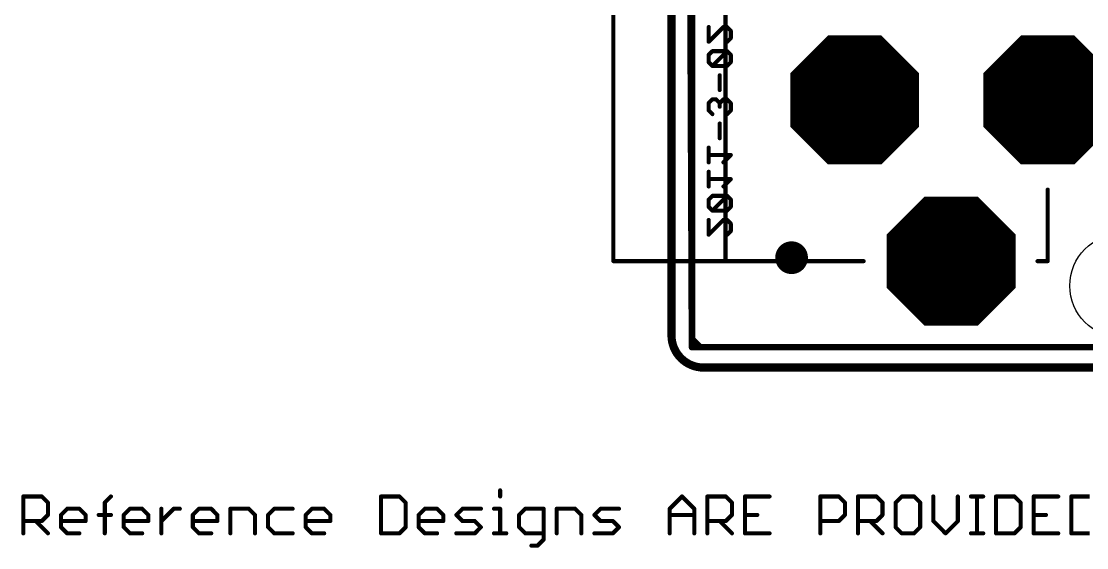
# Model space of a CAD drawing. Extents: x -20 to 130, y -23 to 56.
# Drawn here: x -20.19 to 12.9, y -5.59 to 10.74 of the extents above; entities that cross this region are included whole.
import ezdxf

# ---------------------------------------------------------------- set-up
doc = ezdxf.new("R2010")
doc.units = 0
for name, color, linetype in [('1', 22, 'CONTINUOUS'), ('16', 175, 'CONTINUOUS'), ('17', 82, 'CONTINUOUS'), ('20', 7, 'CONTINUOUS'), ('21', 253, 'CONTINUOUS'), ('23', 7, 'CONTINUOUS')]:
    doc.layers.add(name, color=color, linetype=linetype)

# ---------------------------------------------------------------- blocks, each defined once
blk = doc.blocks.new('PIE')
at = {"const_width": 0.5}
blk.add_lwpolyline([(0, -0.25, 1), (0, 0.25, 1), (0, -0.25)], format="xyb", dxfattribs=at)
blk = doc.blocks.new('OCTAGONP')
at = {"const_width": 0.5}
blk.add_lwpolyline([(-0.25, -0.1036), (-0.25, 0.1036), (-0.1036, 0.25), (0.1036, 0.25), (0.25, 0.1036), (0.25, -0.1036), (0.1036, -0.25), (-0.1036, -0.25), (-0.25, -0.1036), (-0.25, 0.1036)], dxfattribs=at)
blk = doc.blocks.new('ROUNDP')
at = {"const_width": 0.5}
blk.add_lwpolyline([(0, -0.25, 1), (0, 0.25, 1), (0, -0.25)], format="xyb", dxfattribs=at)

msp = doc.modelspace()

# ---------------------------------------------------------------- linework, layer by layer
at = {"layer": '1'}
for points, const_width in [([(0.635, 0.635), (0.508, 30.48)], 0.2032), ([(11.684, 8.3058), (12.3698, 7.62)], 0.8128), ([(12.3698, 7.62), (13.716, 7.62)], 0.8128), ([(67.945, 0.635), (0.635, 0.635)], 0.2032), ([(-20.1295, -5.1435), (-20.1295, -3.9995)], 0.127), ([(-20.1295, -3.9995), (-19.5575, -3.9995)], 0.127), ([(-19.5575, -3.9995), (-19.3668, -4.1902)], 0.127), ([(-17.6, -4.1902), (-17.4094, -3.9995)], 0.127), ([(-9.0202, -3.9995), (-9.0202, -5.1435)], 0.127), ([(-8.4482, -3.9995), (-9.0202, -3.9995)], 0.127), ([(-8.2576, -4.1902), (-8.4482, -3.9995)], 0.127), ([(-5.3214, -3.8089), (-5.3214, -3.9995)], 0.127), ([(-0.0549, -4.3809), (0.3265, -3.9995)], 0.127), ([(0.3265, -3.9995), (0.7078, -4.3809)], 0.127), ([(1.1145, -5.1435), (1.1145, -3.9995)], 0.127), ([(1.1145, -3.9995), (1.6865, -3.9995)], 0.127), ([(1.6865, -3.9995), (1.8772, -4.1902)], 0.127), ([(3.0466, -3.9995), (2.2839, -3.9995)], 0.127), ([(2.2839, -3.9995), (2.2839, -5.1435)], 0.127), ([(4.6227, -5.1435), (4.6227, -3.9995)], 0.127), ([(4.6227, -3.9995), (5.1947, -3.9995)], 0.127), ([(5.1947, -3.9995), (5.3854, -4.1902)], 0.127), ([(5.7921, -5.1435), (5.7921, -3.9995)], 0.127), ([(5.7921, -3.9995), (6.3641, -3.9995)], 0.127), ([(6.3641, -3.9995), (6.5548, -4.1902)], 0.127), ([(7.1522, -3.9995), (6.9615, -4.1902)], 0.127), ([(7.5335, -3.9995), (7.1522, -3.9995)], 0.127), ([(7.7242, -4.1902), (7.5335, -3.9995)], 0.127), ([(8.1309, -3.9995), (8.1309, -4.7622)], 0.127), ([(8.8936, -4.7622), (8.8936, -3.9995)], 0.127), ([(9.3003, -3.9995), (9.6816, -3.9995)], 0.127), ([(9.491, -5.1435), (9.491, -3.9995)], 0.127), ([(10.0799, -3.9995), (10.0799, -5.1435)], 0.127), ([(10.6519, -3.9995), (10.0799, -3.9995)], 0.127), ([(10.8426, -4.1902), (10.6519, -3.9995)], 0.127), ([(12.012, -3.9995), (11.2493, -3.9995)], 0.127), ([(11.2493, -3.9995), (11.2493, -5.1435)], 0.127), ([(12.4187, -3.9995), (12.4187, -5.1435)], 0.127), ([(12.9907, -3.9995), (12.4187, -3.9995)], 0.127), ([(-19.3668, -4.1902), (-19.3668, -4.5715)], 0.127), ([(-17.6, -5.1435), (-17.6, -4.1902)], 0.127), ([(-8.2576, -4.9528), (-8.2576, -4.1902)], 0.127), ([(1.8772, -4.1902), (1.8772, -4.5715)], 0.127), ([(5.3854, -4.1902), (5.3854, -4.5715)], 0.127), ([(6.5548, -4.1902), (6.5548, -4.5715)], 0.127), ([(6.9615, -4.1902), (6.9615, -4.9528)], 0.127), ([(7.7242, -4.9528), (7.7242, -4.1902)], 0.127), ([(10.8426, -4.9528), (10.8426, -4.1902)], 0.127), ([(-19.3668, -4.5715), (-19.5575, -4.7622)], 0.127), ([(-18.9601, -4.5715), (-18.7694, -4.3809)], 0.127), ([(-18.9601, -4.9528), (-18.9601, -4.5715)], 0.127), ([(-18.7694, -4.3809), (-18.3881, -4.3809)], 0.127), ([(-18.3881, -4.3809), (-18.1975, -4.5715)], 0.127), ([(-18.1975, -4.5715), (-18.1975, -4.7622)], 0.127), ([(-17.7907, -4.5715), (-17.4094, -4.5715)], 0.127), ([(-17.0111, -4.5715), (-16.8204, -4.3809)], 0.127), ([(-17.0111, -4.9528), (-17.0111, -4.5715)], 0.127), ([(-16.8204, -4.3809), (-16.4391, -4.3809)], 0.127), ([(-16.4391, -4.3809), (-16.2485, -4.5715)], 0.127), ([(-16.2485, -4.5715), (-16.2485, -4.7622)], 0.127), ([(-15.8417, -5.1435), (-15.8417, -4.3809)], 0.127), ([(-15.8417, -4.7622), (-15.4604, -4.3809)], 0.127), ([(-15.4604, -4.3809), (-15.2697, -4.3809)], 0.127), ([(-14.8672, -4.5715), (-14.6766, -4.3809)], 0.127), ([(-14.8672, -4.9528), (-14.8672, -4.5715)], 0.127), ([(-14.6766, -4.3809), (-14.2952, -4.3809)], 0.127), ([(-14.2952, -4.3809), (-14.1046, -4.5715)], 0.127), ([(-14.1046, -4.5715), (-14.1046, -4.7622)], 0.127), ([(-13.6978, -5.1435), (-13.6978, -4.3809)], 0.127), ([(-13.6978, -4.3809), (-13.1258, -4.3809)], 0.127), ([(-13.1258, -4.3809), (-12.9352, -4.5715)], 0.127), ([(-12.9352, -4.5715), (-12.9352, -5.1435)], 0.127), ([(-12.3378, -4.3809), (-12.5284, -4.5715)], 0.127), ([(-12.5284, -4.5715), (-12.5284, -4.9528)], 0.127), ([(-11.7658, -4.3809), (-12.3378, -4.3809)], 0.127), ([(-11.359, -4.5715), (-11.1684, -4.3809)], 0.127), ([(-11.359, -4.9528), (-11.359, -4.5715)], 0.127), ([(-11.1684, -4.3809), (-10.787, -4.3809)], 0.127), ([(-10.787, -4.3809), (-10.5964, -4.5715)], 0.127), ([(-10.5964, -4.5715), (-10.5964, -4.7622)], 0.127), ([(-7.8508, -4.5715), (-7.6602, -4.3809)], 0.127), ([(-7.8508, -4.9528), (-7.8508, -4.5715)], 0.127), ([(-7.6602, -4.3809), (-7.2788, -4.3809)], 0.127), ([(-7.2788, -4.3809), (-7.0882, -4.5715)], 0.127), ([(-7.0882, -4.5715), (-7.0882, -4.7622)], 0.127), ([(-6.6814, -4.5715), (-6.4908, -4.3809)], 0.127), ([(-6.4908, -4.7622), (-6.6814, -4.5715)], 0.127), ([(-6.4908, -4.3809), (-5.9188, -4.3809)], 0.127), ([(-5.512, -4.3809), (-5.3214, -4.3809)], 0.127), ([(-5.3214, -4.3809), (-5.3214, -5.1435)], 0.127), ([(-4.5418, -4.3809), (-4.7324, -4.5715)], 0.127), ([(-4.7324, -4.5715), (-4.7324, -4.9528)], 0.127), ([(-3.9698, -4.3809), (-4.5418, -4.3809)], 0.127), ([(-3.9698, -5.3342), (-3.9698, -4.3809)], 0.127), ([(-3.563, -5.1435), (-3.563, -4.3809)], 0.127), ([(-3.563, -4.3809), (-2.9911, -4.3809)], 0.127), ([(-2.9911, -4.3809), (-2.8004, -4.5715)], 0.127), ([(-2.8004, -4.5715), (-2.8004, -5.1435)], 0.127), ([(-2.3937, -4.5715), (-2.203, -4.3809)], 0.127), ([(-2.203, -4.7622), (-2.3937, -4.5715)], 0.127), ([(-2.203, -4.3809), (-1.631, -4.3809)], 0.127), ([(-0.0549, -5.1435), (-0.0549, -4.3809)], 0.127), ([(-0.0549, -4.5715), (0.7078, -4.5715)], 0.127), ([(0.7078, -4.3809), (0.7078, -5.1435)], 0.127), ([(1.8772, -4.5715), (1.6865, -4.7622)], 0.127), ([(2.2839, -4.5715), (2.6653, -4.5715)], 0.127), ([(5.3854, -4.5715), (5.1947, -4.7622)], 0.127), ([(6.5548, -4.5715), (6.3641, -4.7622)], 0.127), ([(11.2493, -4.5715), (11.6306, -4.5715)], 0.127), ([(-19.5575, -4.7622), (-20.1295, -4.7622)], 0.127), ([(-19.7482, -4.7622), (-19.3668, -5.1435)], 0.127), ([(-18.1975, -4.7622), (-18.9601, -4.7622)], 0.127), ([(-18.7694, -5.1435), (-18.9601, -4.9528)], 0.127), ([(-16.2485, -4.7622), (-17.0111, -4.7622)], 0.127), ([(-16.8204, -5.1435), (-17.0111, -4.9528)], 0.127), ([(-14.1046, -4.7622), (-14.8672, -4.7622)], 0.127), ([(-14.6766, -5.1435), (-14.8672, -4.9528)], 0.127), ([(-12.5284, -4.9528), (-12.3378, -5.1435)], 0.127), ([(-10.5964, -4.7622), (-11.359, -4.7622)], 0.127), ([(-11.1684, -5.1435), (-11.359, -4.9528)], 0.127), ([(-8.4482, -5.1435), (-8.2576, -4.9528)], 0.127), ([(-7.0882, -4.7622), (-7.8508, -4.7622)], 0.127), ([(-7.6602, -5.1435), (-7.8508, -4.9528)], 0.127), ([(-6.1095, -4.7622), (-6.4908, -4.7622)], 0.127), ([(-5.9188, -4.9528), (-6.1095, -4.7622)], 0.127), ([(-6.1095, -5.1435), (-5.9188, -4.9528)], 0.127), ([(-4.7324, -4.9528), (-4.5418, -5.1435)], 0.127), ([(-1.8217, -4.7622), (-2.203, -4.7622)], 0.127), ([(-1.631, -4.9528), (-1.8217, -4.7622)], 0.127), ([(-1.8217, -5.1435), (-1.631, -4.9528)], 0.127), ([(1.6865, -4.7622), (1.1145, -4.7622)], 0.127), ([(1.4959, -4.7622), (1.8772, -5.1435)], 0.127), ([(5.1947, -4.7622), (4.6227, -4.7622)], 0.127), ([(6.3641, -4.7622), (5.7921, -4.7622)], 0.127), ([(6.1735, -4.7622), (6.5548, -5.1435)], 0.127), ([(6.9615, -4.9528), (7.1522, -5.1435)], 0.127), ([(7.5335, -5.1435), (7.7242, -4.9528)], 0.127), ([(8.1309, -4.7622), (8.5122, -5.1435)], 0.127), ([(8.5122, -5.1435), (8.8936, -4.7622)], 0.127), ([(10.6519, -5.1435), (10.8426, -4.9528)], 0.127), ([(-18.3881, -5.1435), (-18.7694, -5.1435)], 0.127), ([(-16.4391, -5.1435), (-16.8204, -5.1435)], 0.127), ([(-14.2952, -5.1435), (-14.6766, -5.1435)], 0.127), ([(-12.3378, -5.1435), (-11.7658, -5.1435)], 0.127), ([(-10.787, -5.1435), (-11.1684, -5.1435)], 0.127), ([(-9.0202, -5.1435), (-8.4482, -5.1435)], 0.127), ([(-7.2788, -5.1435), (-7.6602, -5.1435)], 0.127), ([(-6.6814, -5.1435), (-6.1095, -5.1435)], 0.127), ([(-5.512, -5.1435), (-5.1307, -5.1435)], 0.127), ([(-4.5418, -5.1435), (-3.9698, -5.1435)], 0.127), ([(-4.1605, -5.5248), (-3.9698, -5.3342)], 0.127), ([(-2.3937, -5.1435), (-1.8217, -5.1435)], 0.127), ([(2.2839, -5.1435), (3.0466, -5.1435)], 0.127), ([(7.1522, -5.1435), (7.5335, -5.1435)], 0.127), ([(9.3003, -5.1435), (9.6816, -5.1435)], 0.127), ([(10.0799, -5.1435), (10.6519, -5.1435)], 0.127), ([(11.2493, -5.1435), (12.012, -5.1435)], 0.127), ([(12.4187, -5.1435), (12.9907, -5.1435)], 0.127), ([(-4.3511, -5.5248), (-4.1605, -5.5248)], 0.127)]:
    msp.add_lwpolyline(points, dxfattribs=dict(at, const_width=const_width))
for points, const_width in [([(11.8277, 8.4495, 1), (11.5403, 8.1621)], 0.4064), ([(12.3698, 7.8232, 1), (12.3698, 7.4168)], 0.4064), ([(12.2261, 7.4763, 1), (12.5135, 7.7637)], 0.4064), ([(0.635, 0.6858, 1), (0.635, 0.5842)], 0.1016), ([(0.5842, 0.6348, 1), (0.6858, 0.6352)], 0.1016), ([(-20.1295, -3.9678, 1), (-20.1295, -4.0313)], 0.0635), ([(-20.0978, -3.9995, 1), (-20.1612, -3.9995)], 0.0635), ([(-19.5351, -3.9771, 1), (-19.58, -4.022)], 0.0635), ([(-19.5575, -4.0313, 1), (-19.5575, -3.9678)], 0.0635), ([(-17.3869, -4.022, 1), (-17.4318, -3.9771)], 0.0635), ([(-8.9885, -3.9995, 1), (-9.052, -3.9995)], 0.0635), ([(-9.0202, -3.9678, 1), (-9.0202, -4.0313)], 0.0635), ([(-8.4258, -3.9771, 1), (-8.4707, -4.022)], 0.0635), ([(-8.4482, -4.0313, 1), (-8.4482, -3.9678)], 0.0635), ([(-5.2896, -3.8089, 1), (-5.3531, -3.8089)], 0.0635), ([(-5.3531, -3.9995, 1), (-5.2896, -3.9995)], 0.0635), ([(0.3489, -3.9771, 1), (0.304, -4.022)], 0.0635), ([(0.3489, -4.022, 1), (0.304, -3.9771)], 0.0635), ([(1.1463, -3.9995, 1), (1.0828, -3.9995)], 0.0635), ([(1.1145, -3.9678, 1), (1.1145, -4.0313)], 0.0635), ([(1.709, -3.9771, 1), (1.6641, -4.022)], 0.0635), ([(1.6865, -4.0313, 1), (1.6865, -3.9678)], 0.0635), ([(2.2839, -3.9678, 1), (2.2839, -4.0313)], 0.0635), ([(2.3157, -3.9995, 1), (2.2522, -3.9995)], 0.0635), ([(3.0466, -4.0313, 1), (3.0466, -3.9678)], 0.0635), ([(4.6227, -3.9678, 1), (4.6227, -4.0313)], 0.0635), ([(4.6545, -3.9995, 1), (4.591, -3.9995)], 0.0635), ([(5.2172, -3.9771, 1), (5.1723, -4.022)], 0.0635), ([(5.1947, -4.0313, 1), (5.1947, -3.9678)], 0.0635), ([(5.8239, -3.9995, 1), (5.7604, -3.9995)], 0.0635), ([(5.7921, -3.9678, 1), (5.7921, -4.0313)], 0.0635), ([(6.3866, -3.9771, 1), (6.3417, -4.022)], 0.0635), ([(6.3641, -4.0313, 1), (6.3641, -3.9678)], 0.0635), ([(7.1522, -3.9678, 1), (7.1522, -4.0313)], 0.0635), ([(7.1746, -4.022, 1), (7.1297, -3.9771)], 0.0635), ([(7.556, -3.9771, 1), (7.5111, -4.022)], 0.0635), ([(7.5335, -4.0313, 1), (7.5335, -3.9678)], 0.0635), ([(8.1627, -3.9995, 1), (8.0992, -3.9995)], 0.0635), ([(8.9253, -3.9995, 1), (8.8618, -3.9995)], 0.0635), ([(9.3003, -3.9678, 1), (9.3003, -4.0313)], 0.0635), ([(9.5227, -3.9995, 1), (9.4592, -3.9995)], 0.0635), ([(9.6816, -4.0313, 1), (9.6816, -3.9678)], 0.0635), ([(10.1117, -3.9995, 1), (10.0482, -3.9995)], 0.0635), ([(10.0799, -3.9678, 1), (10.0799, -4.0313)], 0.0635), ([(10.6744, -3.9771, 1), (10.6295, -4.022)], 0.0635), ([(10.6519, -4.0313, 1), (10.6519, -3.9678)], 0.0635), ([(11.2811, -3.9995, 1), (11.2176, -3.9995)], 0.0635), ([(11.2493, -3.9678, 1), (11.2493, -4.0313)], 0.0635), ([(12.012, -4.0313, 1), (12.012, -3.9678)], 0.0635), ([(12.4505, -3.9995, 1), (12.387, -3.9995)], 0.0635), ([(12.4187, -3.9678, 1), (12.4187, -4.0313)], 0.0635), ([(-19.3351, -4.1902, 1), (-19.3986, -4.1902)], 0.0635), ([(-19.3893, -4.2126, 1), (-19.3444, -4.1677)], 0.0635), ([(-17.5683, -4.1902, 1), (-17.6318, -4.1902)], 0.0635), ([(-17.6225, -4.1677, 1), (-17.5776, -4.2126)], 0.0635), ([(-8.2258, -4.1902, 1), (-8.2893, -4.1902)], 0.0635), ([(-8.28, -4.2126, 1), (-8.2351, -4.1677)], 0.0635), ([(1.9089, -4.1902, 1), (1.8454, -4.1902)], 0.0635), ([(1.8547, -4.2126, 1), (1.8996, -4.1677)], 0.0635), ([(5.4171, -4.1902, 1), (5.3536, -4.1902)], 0.0635), ([(5.3629, -4.2126, 1), (5.4078, -4.1677)], 0.0635), ([(6.5865, -4.1902, 1), (6.523, -4.1902)], 0.0635), ([(6.5323, -4.2126, 1), (6.5772, -4.1677)], 0.0635), ([(6.9933, -4.1902, 1), (6.9298, -4.1902)], 0.0635), ([(6.9391, -4.1677, 1), (6.984, -4.2126)], 0.0635), ([(7.7559, -4.1902, 1), (7.6924, -4.1902)], 0.0635), ([(7.7017, -4.2126, 1), (7.7466, -4.1677)], 0.0635), ([(10.8743, -4.1902, 1), (10.8108, -4.1902)], 0.0635), ([(10.8201, -4.2126, 1), (10.865, -4.1677)], 0.0635), ([(-19.3986, -4.5715, 1), (-19.3351, -4.5715)], 0.0635), ([(-19.3444, -4.594, 1), (-19.3893, -4.5491)], 0.0635), ([(-18.9284, -4.5715, 1), (-18.9919, -4.5715)], 0.0635), ([(-18.9826, -4.5491, 1), (-18.9377, -4.594)], 0.0635), ([(-18.7694, -4.3491, 1), (-18.7694, -4.4126)], 0.0635), ([(-18.747, -4.4033, 1), (-18.7919, -4.3584)], 0.0635), ([(-18.3657, -4.3584, 1), (-18.4106, -4.4033)], 0.0635), ([(-18.3881, -4.4126, 1), (-18.3881, -4.3491)], 0.0635), ([(-18.1657, -4.5715, 1), (-18.2292, -4.5715)], 0.0635), ([(-18.2199, -4.594, 1), (-18.175, -4.5491)], 0.0635), ([(-17.7907, -4.5398, 1), (-17.7907, -4.6033)], 0.0635), ([(-17.4094, -4.6033, 1), (-17.4094, -4.5398)], 0.0635), ([(-16.9794, -4.5715, 1), (-17.0429, -4.5715)], 0.0635), ([(-17.0336, -4.5491, 1), (-16.9887, -4.594)], 0.0635), ([(-16.8204, -4.3491, 1), (-16.8204, -4.4126)], 0.0635), ([(-16.798, -4.4033, 1), (-16.8429, -4.3584)], 0.0635), ([(-16.4167, -4.3584, 1), (-16.4616, -4.4033)], 0.0635), ([(-16.4391, -4.4126, 1), (-16.4391, -4.3491)], 0.0635), ([(-16.2167, -4.5715, 1), (-16.2802, -4.5715)], 0.0635), ([(-16.2709, -4.594, 1), (-16.226, -4.5491)], 0.0635), ([(-15.81, -4.3809, 1), (-15.8735, -4.3809)], 0.0635), ([(-15.4604, -4.3491, 1), (-15.4604, -4.4126)], 0.0635), ([(-15.4379, -4.4033, 1), (-15.4828, -4.3584)], 0.0635), ([(-15.2697, -4.4126, 1), (-15.2697, -4.3491)], 0.0635), ([(-14.8355, -4.5715, 1), (-14.899, -4.5715)], 0.0635), ([(-14.8897, -4.5491, 1), (-14.8448, -4.594)], 0.0635), ([(-14.6766, -4.3491, 1), (-14.6766, -4.4126)], 0.0635), ([(-14.6541, -4.4033, 1), (-14.699, -4.3584)], 0.0635), ([(-14.2728, -4.3584, 1), (-14.3177, -4.4033)], 0.0635), ([(-14.2952, -4.4126, 1), (-14.2952, -4.3491)], 0.0635), ([(-14.0728, -4.5715, 1), (-14.1363, -4.5715)], 0.0635), ([(-14.127, -4.594, 1), (-14.0821, -4.5491)], 0.0635), ([(-13.6661, -4.3809, 1), (-13.7296, -4.3809)], 0.0635), ([(-13.6978, -4.3491, 1), (-13.6978, -4.4126)], 0.0635), ([(-13.1034, -4.3584, 1), (-13.1483, -4.4033)], 0.0635), ([(-13.1258, -4.4126, 1), (-13.1258, -4.3491)], 0.0635), ([(-12.9034, -4.5715, 1), (-12.9669, -4.5715)], 0.0635), ([(-12.9576, -4.594, 1), (-12.9127, -4.5491)], 0.0635), ([(-12.4967, -4.5715, 1), (-12.5602, -4.5715)], 0.0635), ([(-12.5509, -4.5491, 1), (-12.506, -4.594)], 0.0635), ([(-12.3378, -4.3491, 1), (-12.3378, -4.4126)], 0.0635), ([(-12.3153, -4.4033, 1), (-12.3602, -4.3584)], 0.0635), ([(-11.7658, -4.4126, 1), (-11.7658, -4.3491)], 0.0635), ([(-11.3273, -4.5715, 1), (-11.3908, -4.5715)], 0.0635), ([(-11.3815, -4.5491, 1), (-11.3366, -4.594)], 0.0635), ([(-11.1684, -4.3491, 1), (-11.1684, -4.4126)], 0.0635), ([(-11.1459, -4.4033, 1), (-11.1908, -4.3584)], 0.0635), ([(-10.7646, -4.3584, 1), (-10.8095, -4.4033)], 0.0635), ([(-10.787, -4.4126, 1), (-10.787, -4.3491)], 0.0635), ([(-10.5646, -4.5715, 1), (-10.6281, -4.5715)], 0.0635), ([(-10.6188, -4.594, 1), (-10.5739, -4.5491)], 0.0635), ([(-7.8191, -4.5715, 1), (-7.8826, -4.5715)], 0.0635), ([(-7.8733, -4.5491, 1), (-7.8284, -4.594)], 0.0635), ([(-7.6602, -4.3491, 1), (-7.6602, -4.4126)], 0.0635), ([(-7.6377, -4.4033, 1), (-7.6826, -4.3584)], 0.0635), ([(-7.2564, -4.3584, 1), (-7.3013, -4.4033)], 0.0635), ([(-7.2788, -4.4126, 1), (-7.2788, -4.3491)], 0.0635), ([(-7.0564, -4.5715, 1), (-7.1199, -4.5715)], 0.0635), ([(-7.1106, -4.594, 1), (-7.0657, -4.5491)], 0.0635), ([(-6.659, -4.5491, 1), (-6.7039, -4.594)], 0.0635), ([(-6.7039, -4.5491, 1), (-6.659, -4.594)], 0.0635), ([(-6.4908, -4.3491, 1), (-6.4908, -4.4126)], 0.0635), ([(-6.4683, -4.4033, 1), (-6.5132, -4.3584)], 0.0635), ([(-5.9188, -4.4126, 1), (-5.9188, -4.3491)], 0.0635), ([(-5.512, -4.3491, 1), (-5.512, -4.4126)], 0.0635), ([(-5.2896, -4.3809, 1), (-5.3531, -4.3809)], 0.0635), ([(-5.3214, -4.4126, 1), (-5.3214, -4.3491)], 0.0635), ([(-4.7007, -4.5715, 1), (-4.7642, -4.5715)], 0.0635), ([(-4.7549, -4.5491, 1), (-4.71, -4.594)], 0.0635), ([(-4.5418, -4.3491, 1), (-4.5418, -4.4126)], 0.0635), ([(-4.5193, -4.4033, 1), (-4.5642, -4.3584)], 0.0635), ([(-3.938, -4.3809, 1), (-4.0015, -4.3809)], 0.0635), ([(-3.9698, -4.4126, 1), (-3.9698, -4.3491)], 0.0635), ([(-3.5313, -4.3809, 1), (-3.5948, -4.3809)], 0.0635), ([(-3.563, -4.3491, 1), (-3.563, -4.4126)], 0.0635), ([(-2.9686, -4.3584, 1), (-3.0135, -4.4033)], 0.0635), ([(-2.9911, -4.4126, 1), (-2.9911, -4.3491)], 0.0635), ([(-2.7686, -4.5715, 1), (-2.8321, -4.5715)], 0.0635), ([(-2.8228, -4.594, 1), (-2.7779, -4.5491)], 0.0635), ([(-2.3712, -4.5491, 1), (-2.4161, -4.594)], 0.0635), ([(-2.4161, -4.5491, 1), (-2.3712, -4.594)], 0.0635), ([(-2.203, -4.3491, 1), (-2.203, -4.4126)], 0.0635), ([(-2.1805, -4.4033, 1), (-2.2254, -4.3584)], 0.0635), ([(-1.631, -4.4126, 1), (-1.631, -4.3491)], 0.0635), ([(-0.0549, -4.5398, 1), (-0.0549, -4.6033)], 0.0635), ([(-0.0231, -4.3809, 1), (-0.0866, -4.3809)], 0.0635), ([(-0.0773, -4.3584, 1), (-0.0324, -4.4033)], 0.0635), ([(0.7395, -4.3809, 1), (0.676, -4.3809)], 0.0635), ([(0.6853, -4.4033, 1), (0.7302, -4.3584)], 0.0635), ([(0.7078, -4.6033, 1), (0.7078, -4.5398)], 0.0635), ([(1.8454, -4.5715, 1), (1.9089, -4.5715)], 0.0635), ([(1.8996, -4.594, 1), (1.8547, -4.5491)], 0.0635), ([(2.2839, -4.5398, 1), (2.2839, -4.6033)], 0.0635), ([(2.6653, -4.6033, 1), (2.6653, -4.5398)], 0.0635), ([(5.3536, -4.5715, 1), (5.4171, -4.5715)], 0.0635), ([(5.4078, -4.594, 1), (5.3629, -4.5491)], 0.0635), ([(6.523, -4.5715, 1), (6.5865, -4.5715)], 0.0635), ([(6.5772, -4.594, 1), (6.5323, -4.5491)], 0.0635), ([(11.2493, -4.5398, 1), (11.2493, -4.6033)], 0.0635), ([(11.6306, -4.6033, 1), (11.6306, -4.5398)], 0.0635), ([(-20.1295, -4.7304, 1), (-20.1295, -4.7939)], 0.0635), ([(-19.7257, -4.7397, 1), (-19.7706, -4.7846)], 0.0635), ([(-19.58, -4.7397, 1), (-19.5351, -4.7846)], 0.0635), ([(-19.5575, -4.7939, 1), (-19.5575, -4.7304)], 0.0635), ([(-18.9601, -4.7304, 1), (-18.9601, -4.7939)], 0.0635), ([(-18.9377, -4.9304, 1), (-18.9826, -4.9753)], 0.0635), ([(-18.9919, -4.9528, 1), (-18.9284, -4.9528)], 0.0635), ([(-18.2292, -4.7622, 1), (-18.1657, -4.7622)], 0.0635), ([(-18.1975, -4.7939, 1), (-18.1975, -4.7304)], 0.0635), ([(-17.0429, -4.9528, 1), (-16.9794, -4.9528)], 0.0635), ([(-17.0111, -4.7304, 1), (-17.0111, -4.7939)], 0.0635), ([(-16.9887, -4.9304, 1), (-17.0336, -4.9753)], 0.0635), ([(-16.2802, -4.7622, 1), (-16.2167, -4.7622)], 0.0635), ([(-16.2485, -4.7939, 1), (-16.2485, -4.7304)], 0.0635), ([(-15.8642, -4.7397, 1), (-15.8193, -4.7846)], 0.0635), ([(-14.8672, -4.7304, 1), (-14.8672, -4.7939)], 0.0635), ([(-14.8448, -4.9304, 1), (-14.8897, -4.9753)], 0.0635), ([(-14.899, -4.9528, 1), (-14.8355, -4.9528)], 0.0635), ([(-14.1363, -4.7622, 1), (-14.0728, -4.7622)], 0.0635), ([(-14.1046, -4.7939, 1), (-14.1046, -4.7304)], 0.0635), ([(-12.506, -4.9304, 1), (-12.5509, -4.9753)], 0.0635), ([(-12.5602, -4.9528, 1), (-12.4967, -4.9528)], 0.0635), ([(-11.3908, -4.9528, 1), (-11.3273, -4.9528)], 0.0635), ([(-11.359, -4.7304, 1), (-11.359, -4.7939)], 0.0635), ([(-11.3366, -4.9304, 1), (-11.3815, -4.9753)], 0.0635), ([(-10.6281, -4.7622, 1), (-10.5646, -4.7622)], 0.0635), ([(-10.5964, -4.7939, 1), (-10.5964, -4.7304)], 0.0635), ([(-8.2893, -4.9528, 1), (-8.2258, -4.9528)], 0.0635), ([(-8.2351, -4.9753, 1), (-8.28, -4.9304)], 0.0635), ([(-7.8508, -4.7304, 1), (-7.8508, -4.7939)], 0.0635), ([(-7.8284, -4.9304, 1), (-7.8733, -4.9753)], 0.0635), ([(-7.8826, -4.9528, 1), (-7.8191, -4.9528)], 0.0635), ([(-7.1199, -4.7622, 1), (-7.0564, -4.7622)], 0.0635), ([(-7.0882, -4.7939, 1), (-7.0882, -4.7304)], 0.0635), ([(-6.4908, -4.7304, 1), (-6.4908, -4.7939)], 0.0635), ([(-6.5132, -4.7846, 1), (-6.4683, -4.7397)], 0.0635), ([(-6.087, -4.7397, 1), (-6.1319, -4.7846)], 0.0635), ([(-6.1095, -4.7939, 1), (-6.1095, -4.7304)], 0.0635), ([(-5.8963, -4.9753, 1), (-5.9412, -4.9304)], 0.0635), ([(-5.9412, -4.9753, 1), (-5.8963, -4.9304)], 0.0635), ([(-4.71, -4.9304, 1), (-4.7549, -4.9753)], 0.0635), ([(-4.7642, -4.9528, 1), (-4.7007, -4.9528)], 0.0635), ([(-2.203, -4.7304, 1), (-2.203, -4.7939)], 0.0635), ([(-2.2254, -4.7846, 1), (-2.1805, -4.7397)], 0.0635), ([(-1.7992, -4.7397, 1), (-1.8441, -4.7846)], 0.0635), ([(-1.8217, -4.7939, 1), (-1.8217, -4.7304)], 0.0635), ([(-1.6085, -4.9753, 1), (-1.6535, -4.9304)], 0.0635), ([(-1.6535, -4.9753, 1), (-1.6085, -4.9304)], 0.0635), ([(1.1145, -4.7304, 1), (1.1145, -4.7939)], 0.0635), ([(1.5183, -4.7397, 1), (1.4734, -4.7846)], 0.0635), ([(1.6641, -4.7397, 1), (1.709, -4.7846)], 0.0635), ([(1.6865, -4.7939, 1), (1.6865, -4.7304)], 0.0635), ([(4.6227, -4.7304, 1), (4.6227, -4.7939)], 0.0635), ([(5.1723, -4.7397, 1), (5.2172, -4.7846)], 0.0635), ([(5.1947, -4.7939, 1), (5.1947, -4.7304)], 0.0635), ([(5.7921, -4.7304, 1), (5.7921, -4.7939)], 0.0635), ([(6.1959, -4.7397, 1), (6.151, -4.7846)], 0.0635), ([(6.3417, -4.7397, 1), (6.3866, -4.7846)], 0.0635), ([(6.3641, -4.7939, 1), (6.3641, -4.7304)], 0.0635), ([(6.984, -4.9304, 1), (6.9391, -4.9753)], 0.0635), ([(6.9298, -4.9528, 1), (6.9933, -4.9528)], 0.0635), ([(7.6924, -4.9528, 1), (7.7559, -4.9528)], 0.0635), ([(7.7466, -4.9753, 1), (7.7017, -4.9304)], 0.0635), ([(8.0992, -4.7622, 1), (8.1627, -4.7622)], 0.0635), ([(8.1534, -4.7397, 1), (8.1085, -4.7846)], 0.0635), ([(8.8618, -4.7622, 1), (8.9253, -4.7622)], 0.0635), ([(8.916, -4.7846, 1), (8.8711, -4.7397)], 0.0635), ([(10.8108, -4.9528, 1), (10.8743, -4.9528)], 0.0635), ([(10.865, -4.9753, 1), (10.8201, -4.9304)], 0.0635), ([(-20.1612, -5.1435, 1), (-20.0978, -5.1435)], 0.0635), ([(-19.3893, -5.166, 1), (-19.3444, -5.121)], 0.0635), ([(-18.7694, -5.1118, 1), (-18.7694, -5.1753)], 0.0635), ([(-18.7919, -5.166, 1), (-18.747, -5.121)], 0.0635), ([(-18.3881, -5.1753, 1), (-18.3881, -5.1118)], 0.0635), ([(-17.6318, -5.1435, 1), (-17.5683, -5.1435)], 0.0635), ([(-16.8204, -5.1118, 1), (-16.8204, -5.1753)], 0.0635), ([(-16.8429, -5.166, 1), (-16.798, -5.121)], 0.0635), ([(-16.4391, -5.1753, 1), (-16.4391, -5.1118)], 0.0635), ([(-15.8735, -5.1435, 1), (-15.81, -5.1435)], 0.0635), ([(-14.6766, -5.1118, 1), (-14.6766, -5.1753)], 0.0635), ([(-14.699, -5.166, 1), (-14.6541, -5.121)], 0.0635), ([(-14.2952, -5.1753, 1), (-14.2952, -5.1118)], 0.0635), ([(-13.7296, -5.1435, 1), (-13.6661, -5.1435)], 0.0635), ([(-12.9669, -5.1435, 1), (-12.9034, -5.1435)], 0.0635), ([(-12.3378, -5.1118, 1), (-12.3378, -5.1753)], 0.0635), ([(-12.3602, -5.166, 1), (-12.3153, -5.121)], 0.0635), ([(-11.7658, -5.1753, 1), (-11.7658, -5.1118)], 0.0635), ([(-11.1684, -5.1118, 1), (-11.1684, -5.1753)], 0.0635), ([(-11.1908, -5.166, 1), (-11.1459, -5.121)], 0.0635), ([(-10.787, -5.1753, 1), (-10.787, -5.1118)], 0.0635), ([(-9.052, -5.1435, 1), (-8.9885, -5.1435)], 0.0635), ([(-9.0202, -5.1118, 1), (-9.0202, -5.1753)], 0.0635), ([(-8.4707, -5.121, 1), (-8.4258, -5.166)], 0.0635), ([(-8.4482, -5.1753, 1), (-8.4482, -5.1118)], 0.0635), ([(-7.6602, -5.1118, 1), (-7.6602, -5.1753)], 0.0635), ([(-7.6826, -5.166, 1), (-7.6377, -5.121)], 0.0635), ([(-7.2788, -5.1753, 1), (-7.2788, -5.1118)], 0.0635), ([(-6.6814, -5.1118, 1), (-6.6814, -5.1753)], 0.0635), ([(-6.1319, -5.121, 1), (-6.087, -5.166)], 0.0635), ([(-6.1095, -5.1753, 1), (-6.1095, -5.1118)], 0.0635), ([(-5.512, -5.1118, 1), (-5.512, -5.1753)], 0.0635), ([(-5.3531, -5.1435, 1), (-5.2896, -5.1435)], 0.0635), ([(-5.1307, -5.1753, 1), (-5.1307, -5.1118)], 0.0635), ([(-4.5418, -5.1118, 1), (-4.5418, -5.1753)], 0.0635), ([(-4.5642, -5.166, 1), (-4.5193, -5.121)], 0.0635), ([(-3.9473, -5.3566, 1), (-3.9922, -5.3117)], 0.0635), ([(-3.9698, -5.1753, 1), (-3.9698, -5.1118)], 0.0635), ([(-3.5948, -5.1435, 1), (-3.5313, -5.1435)], 0.0635), ([(-2.8321, -5.1435, 1), (-2.7686, -5.1435)], 0.0635), ([(-2.3937, -5.1118, 1), (-2.3937, -5.1753)], 0.0635), ([(-1.8441, -5.121, 1), (-1.7992, -5.166)], 0.0635), ([(-1.8217, -5.1753, 1), (-1.8217, -5.1118)], 0.0635), ([(-0.0866, -5.1435, 1), (-0.0231, -5.1435)], 0.0635), ([(0.676, -5.1435, 1), (0.7395, -5.1435)], 0.0635), ([(1.0828, -5.1435, 1), (1.1463, -5.1435)], 0.0635), ([(1.8547, -5.166, 1), (1.8996, -5.121)], 0.0635), ([(2.2839, -5.1118, 1), (2.2839, -5.1753)], 0.0635), ([(2.2522, -5.1435, 1), (2.3157, -5.1435)], 0.0635), ([(3.0466, -5.1753, 1), (3.0466, -5.1118)], 0.0635), ([(4.591, -5.1435, 1), (4.6545, -5.1435)], 0.0635), ([(5.7604, -5.1435, 1), (5.8239, -5.1435)], 0.0635), ([(6.5323, -5.166, 1), (6.5772, -5.121)], 0.0635), ([(7.1522, -5.1118, 1), (7.1522, -5.1753)], 0.0635), ([(7.1297, -5.166, 1), (7.1746, -5.121)], 0.0635), ([(7.5111, -5.121, 1), (7.556, -5.166)], 0.0635), ([(7.5335, -5.1753, 1), (7.5335, -5.1118)], 0.0635), ([(8.4898, -5.121, 1), (8.5347, -5.166)], 0.0635), ([(8.4898, -5.166, 1), (8.5347, -5.121)], 0.0635), ([(9.3003, -5.1118, 1), (9.3003, -5.1753)], 0.0635), ([(9.4592, -5.1435, 1), (9.5227, -5.1435)], 0.0635), ([(9.6816, -5.1753, 1), (9.6816, -5.1118)], 0.0635), ([(10.0799, -5.1118, 1), (10.0799, -5.1753)], 0.0635), ([(10.0482, -5.1435, 1), (10.1117, -5.1435)], 0.0635), ([(10.6295, -5.121, 1), (10.6744, -5.166)], 0.0635), ([(10.6519, -5.1753, 1), (10.6519, -5.1118)], 0.0635), ([(11.2493, -5.1118, 1), (11.2493, -5.1753)], 0.0635), ([(11.2176, -5.1435, 1), (11.2811, -5.1435)], 0.0635), ([(12.012, -5.1753, 1), (12.012, -5.1118)], 0.0635), ([(12.4187, -5.1118, 1), (12.4187, -5.1753)], 0.0635), ([(12.387, -5.1435, 1), (12.4505, -5.1435)], 0.0635), ([(-4.3511, -5.4931, 1), (-4.3511, -5.5566)], 0.0635), ([(-4.1829, -5.5024, 1), (-4.138, -5.5473)], 0.0635), ([(-4.1605, -5.5566, 1), (-4.1605, -5.4931)], 0.0635), ([(-4.0015, -5.3342, 1), (-3.938, -5.3342)], 0.0635)]:
    msp.add_lwpolyline(points, format="xyb", dxfattribs=dict(at, const_width=const_width))
at = {"layer": '16'}
for points, const_width in [([(0.635, 0.889), (0.635, 30.099)], 0.2032), ([(1.1557, 10.5677), (1.1557, 10.1101)], 0.127), ([(1.1557, 10.1101), (1.6133, 10.5677)], 0.127), ([(1.6133, 10.5677), (1.7277, 10.5677)], 0.127), ([(1.7277, 10.5677), (1.8421, 10.4533)], 0.127), ([(1.8421, 10.2245), (1.7277, 10.1101)], 0.127), ([(1.8421, 10.4533), (1.8421, 10.2245)], 0.127), ([(1.2701, 9.8193), (1.1557, 9.7049)], 0.127), ([(1.1557, 9.7049), (1.1557, 9.4761)], 0.127), ([(1.7277, 9.8193), (1.2701, 9.8193)], 0.127), ([(1.2701, 9.3617), (1.7277, 9.8193)], 0.127), ([(1.8421, 9.7049), (1.7277, 9.8193)], 0.127), ([(1.8421, 9.4761), (1.8421, 9.7049)], 0.127), ([(1.1557, 9.4761), (1.2701, 9.3617)], 0.127), ([(1.2701, 9.3617), (1.7277, 9.3617)], 0.127), ([(1.7277, 9.3617), (1.8421, 9.4761)], 0.127), ([(1.4989, 8.6133), (1.4989, 9.0708)], 0.127), ([(11.684, 8.3058), (11.7348, 8.255)], 0.8128), ([(1.2701, 8.3224), (1.1557, 8.208)], 0.127), ([(1.3845, 8.3224), (1.2701, 8.3224)], 0.127), ([(1.4989, 8.208), (1.3845, 8.3224)], 0.127), ([(1.6133, 8.3224), (1.4989, 8.208)], 0.127), ([(1.7277, 8.3224), (1.6133, 8.3224)], 0.127), ([(1.8421, 8.208), (1.7277, 8.3224)], 0.127), ([(1.1557, 8.208), (1.1557, 7.9792)], 0.127), ([(1.1557, 7.9792), (1.2701, 7.8648)], 0.127), ([(1.4989, 8.208), (1.4989, 8.0936)], 0.127), ([(1.7277, 7.8648), (1.8421, 7.9792)], 0.127), ([(1.8421, 7.9792), (1.8421, 8.208)], 0.127), ([(1.4989, 7.1164), (1.4989, 7.574)], 0.127), ([(1.1557, 6.368), (1.1557, 6.8256)], 0.127), ([(1.8421, 6.5968), (1.1557, 6.5968)], 0.127), ([(1.6133, 6.368), (1.8421, 6.5968)], 0.127), ([(1.1557, 5.6196), (1.1557, 6.0772)], 0.127), ([(1.8421, 5.8484), (1.1557, 5.8484)], 0.127), ([(1.6133, 5.6196), (1.8421, 5.8484)], 0.127), ([(1.2701, 5.3288), (1.1557, 5.2144)], 0.127), ([(1.7277, 5.3288), (1.2701, 5.3288)], 0.127), ([(1.2701, 4.8712), (1.7277, 5.3288)], 0.127), ([(1.8421, 5.2144), (1.7277, 5.3288)], 0.127), ([(1.1557, 5.2144), (1.1557, 4.9856)], 0.127), ([(1.1557, 4.9856), (1.2701, 4.8712)], 0.127), ([(1.7277, 4.8712), (1.8421, 4.9856)], 0.127), ([(1.8421, 4.9856), (1.8421, 5.2144)], 0.127), ([(1.1557, 4.5804), (1.1557, 4.1228)], 0.127), ([(1.1557, 4.1228), (1.6133, 4.5804)], 0.127), ([(1.2701, 4.8712), (1.7277, 4.8712)], 0.127), ([(1.6133, 4.5804), (1.7277, 4.5804)], 0.127), ([(1.7277, 4.5804), (1.8421, 4.466)], 0.127), ([(1.8421, 4.466), (1.8421, 4.2372)], 0.127), ([(1.8421, 4.2372), (1.7277, 4.1228)], 0.127), ([(0.889, 0.635), (0.635, 0.889)], 0.2032), ([(67.945, 0.635), (0.889, 0.635)], 0.2032)]:
    msp.add_lwpolyline(points, dxfattribs=dict(at, const_width=const_width))
for points, const_width in [([(1.1874, 10.5677, 1), (1.124, 10.5677)], 0.0635), ([(1.6133, 10.5994, 1), (1.6133, 10.5359)], 0.0635), ([(1.6357, 10.5452, 1), (1.5908, 10.5901)], 0.0635), ([(1.7501, 10.5901, 1), (1.7052, 10.5452)], 0.0635), ([(1.7277, 10.5359, 1), (1.7277, 10.5994)], 0.0635), ([(1.8738, 10.4533, 1), (1.8103, 10.4533)], 0.0635), ([(1.8645, 10.202, 1), (1.8196, 10.2469)], 0.0635), ([(1.8196, 10.4308, 1), (1.8645, 10.4757)], 0.0635), ([(1.1332, 10.1325, 1), (1.1782, 10.0876)], 0.0635), ([(1.124, 10.1101, 1), (1.1874, 10.1101)], 0.0635), ([(1.7052, 10.1325, 1), (1.7501, 10.0876)], 0.0635), ([(1.8103, 10.2245, 1), (1.8738, 10.2245)], 0.0635), ([(1.1332, 9.7273, 1), (1.1782, 9.6824)], 0.0635), ([(1.1874, 9.7049, 1), (1.124, 9.7049)], 0.0635), ([(1.2701, 9.851, 1), (1.2701, 9.7875)], 0.0635), ([(1.2925, 9.7968, 1), (1.2476, 9.8417)], 0.0635), ([(1.7501, 9.8417, 1), (1.7052, 9.7968)], 0.0635), ([(1.7501, 9.7968, 1), (1.7052, 9.8417)], 0.0635), ([(1.7277, 9.7875, 1), (1.7277, 9.851)], 0.0635), ([(1.8738, 9.7049, 1), (1.8103, 9.7049)], 0.0635), ([(1.8196, 9.6824, 1), (1.8645, 9.7273)], 0.0635), ([(1.1782, 9.4985, 1), (1.1332, 9.4536)], 0.0635), ([(1.124, 9.4761, 1), (1.1874, 9.4761)], 0.0635), ([(1.2701, 9.3934, 1), (1.2701, 9.3299)], 0.0635), ([(1.2476, 9.3841, 1), (1.2925, 9.3392)], 0.0635), ([(1.2476, 9.3392, 1), (1.2925, 9.3841)], 0.0635), ([(1.7052, 9.3841, 1), (1.7501, 9.3392)], 0.0635), ([(1.7277, 9.3299, 1), (1.7277, 9.3934)], 0.0635), ([(1.8103, 9.4761, 1), (1.8738, 9.4761)], 0.0635), ([(1.8645, 9.4536, 1), (1.8196, 9.4985)], 0.0635), ([(1.5306, 9.0708, 1), (1.4671, 9.0708)], 0.0635), ([(1.4671, 8.6133, 1), (1.5306, 8.6133)], 0.0635), ([(11.8277, 8.4495, 1), (11.5403, 8.1621)], 0.4064), ([(1.2701, 8.3542, 1), (1.2701, 8.2907)], 0.0635), ([(1.2925, 8.3, 1), (1.2476, 8.3449)], 0.0635), ([(1.4069, 8.3449, 1), (1.362, 8.3)], 0.0635), ([(1.3845, 8.2907, 1), (1.3845, 8.3542)], 0.0635), ([(1.6133, 8.3542, 1), (1.6133, 8.2907)], 0.0635), ([(1.6357, 8.3, 1), (1.5908, 8.3449)], 0.0635), ([(1.7501, 8.3449, 1), (1.7052, 8.3)], 0.0635), ([(1.7277, 8.2907, 1), (1.7277, 8.3542)], 0.0635), ([(11.5911, 8.1113, 1), (11.8785, 8.3987)], 0.4064), ([(1.1332, 8.2305, 1), (1.1782, 8.1856)], 0.0635), ([(1.1782, 8.0017, 1), (1.1332, 7.9568)], 0.0635), ([(1.1874, 8.208, 1), (1.124, 8.208)], 0.0635), ([(1.124, 7.9792, 1), (1.1874, 7.9792)], 0.0635), ([(1.5306, 8.208, 1), (1.4671, 8.208)], 0.0635), ([(1.4764, 8.2305, 1), (1.5213, 8.1856)], 0.0635), ([(1.4671, 8.0936, 1), (1.5306, 8.0936)], 0.0635), ([(1.4764, 8.1856, 1), (1.5213, 8.2305)], 0.0635), ([(1.8738, 8.208, 1), (1.8103, 8.208)], 0.0635), ([(1.8103, 7.9792, 1), (1.8738, 7.9792)], 0.0635), ([(1.8645, 7.9568, 1), (1.8196, 8.0017)], 0.0635), ([(1.8196, 8.1856, 1), (1.8645, 8.2305)], 0.0635), ([(1.2476, 7.8424, 1), (1.2925, 7.8873)], 0.0635), ([(1.5306, 7.574, 1), (1.4671, 7.574)], 0.0635), ([(1.7052, 7.8873, 1), (1.7501, 7.8424)], 0.0635), ([(1.4671, 7.1164, 1), (1.5306, 7.1164)], 0.0635), ([(1.1874, 6.8256, 1), (1.124, 6.8256)], 0.0635), ([(1.1557, 6.6285, 1), (1.1557, 6.5651)], 0.0635), ([(1.8645, 6.5743, 1), (1.8196, 6.6193)], 0.0635), ([(1.8421, 6.5651, 1), (1.8421, 6.6285)], 0.0635), ([(1.124, 6.368, 1), (1.1874, 6.368)], 0.0635), ([(1.5908, 6.3905, 1), (1.6357, 6.3456)], 0.0635), ([(1.1874, 6.0772, 1), (1.124, 6.0772)], 0.0635), ([(1.1557, 5.8801, 1), (1.1557, 5.8166)], 0.0635), ([(1.124, 5.6196, 1), (1.1874, 5.6196)], 0.0635), ([(1.5908, 5.642, 1), (1.6357, 5.5971)], 0.0635), ([(1.8645, 5.8259, 1), (1.8196, 5.8708)], 0.0635), ([(1.8421, 5.8166, 1), (1.8421, 5.8801)], 0.0635), ([(1.2701, 5.3605, 1), (1.2701, 5.297)], 0.0635), ([(1.2925, 5.3063, 1), (1.2476, 5.3512)], 0.0635), ([(1.7501, 5.3512, 1), (1.7052, 5.3063)], 0.0635), ([(1.7501, 5.3063, 1), (1.7052, 5.3512)], 0.0635), ([(1.7277, 5.297, 1), (1.7277, 5.3605)], 0.0635), ([(1.1332, 5.2368, 1), (1.1782, 5.1919)], 0.0635), ([(1.1782, 5.008, 1), (1.1332, 4.9631)], 0.0635), ([(1.1874, 5.2144, 1), (1.124, 5.2144)], 0.0635), ([(1.124, 4.9856, 1), (1.1874, 4.9856)], 0.0635), ([(1.8738, 5.2144, 1), (1.8103, 5.2144)], 0.0635), ([(1.8103, 4.9856, 1), (1.8738, 4.9856)], 0.0635), ([(1.8196, 5.1919, 1), (1.8645, 5.2368)], 0.0635), ([(1.8645, 4.9631, 1), (1.8196, 5.008)], 0.0635), ([(1.1874, 4.5804, 1), (1.124, 4.5804)], 0.0635), ([(1.2701, 4.9029, 1), (1.2701, 4.8394)], 0.0635), ([(1.2476, 4.8936, 1), (1.2925, 4.8487)], 0.0635), ([(1.2476, 4.8487, 1), (1.2925, 4.8936)], 0.0635), ([(1.6133, 4.6121, 1), (1.6133, 4.5486)], 0.0635), ([(1.6357, 4.5579, 1), (1.5908, 4.6028)], 0.0635), ([(1.7052, 4.8936, 1), (1.7501, 4.8487)], 0.0635), ([(1.7501, 4.6028, 1), (1.7052, 4.5579)], 0.0635), ([(1.7277, 4.8394, 1), (1.7277, 4.9029)], 0.0635), ([(1.7277, 4.5486, 1), (1.7277, 4.6121)], 0.0635), ([(1.8738, 4.466, 1), (1.8103, 4.466)], 0.0635), ([(1.8196, 4.4435, 1), (1.8645, 4.4884)], 0.0635), ([(1.1332, 4.1452, 1), (1.1782, 4.1003)], 0.0635), ([(1.124, 4.1228, 1), (1.1874, 4.1228)], 0.0635), ([(1.7052, 4.1452, 1), (1.7501, 4.1003)], 0.0635), ([(1.8103, 4.2372, 1), (1.8738, 4.2372)], 0.0635), ([(1.8645, 4.2147, 1), (1.8196, 4.2596)], 0.0635), ([(0.6709, 0.9249, 1), (0.5991, 0.8531)], 0.1016), ([(0.5842, 0.889, 1), (0.6858, 0.889)], 0.1016), ([(0.889, 0.6858, 1), (0.889, 0.5842)], 0.1016), ([(0.8531, 0.5991, 1), (0.9249, 0.6709)], 0.1016)]:
    msp.add_lwpolyline(points, format="xyb", dxfattribs=dict(at, const_width=const_width))
at = {"layer": '20', "const_width": 0.254}
for points in [[(0, 1), (0, 52.34)], [(65.04, 0), (1, 0)]]:
    msp.add_lwpolyline(points, dxfattribs=at)
at = {"layer": '20'}
for points, const_width in [([(0, 1, 0.4142), (1, 0)], 0.254), ([(0.0635, 1, 1), (-0.0635, 1)], 0.127), ([(-0.0635, 1, 1), (0.0635, 1)], 0.127), ([(1, 0.0635, 1), (1, -0.0635)], 0.127), ([(1, -0.0635, 1), (1, 0.0635)], 0.127)]:
    msp.add_lwpolyline(points, format="xyb", dxfattribs=dict(at, const_width=const_width))
msp.add_circle((13.97, 2.54), 1.6, dxfattribs=at)
at = {"layer": '21', "const_width": 0.127}
for points in [[(-1.8034, 12.2936), (-1.8034, 3.302)], [(1.6764, 3.3274), (1.6764, 12.2936)], [(11.684, 5.5245), (11.684, 3.302)], [(-1.8034, 3.302), (5.969, 3.302)], [(11.684, 3.302), (11.3665, 3.302)]]:
    msp.add_lwpolyline(points, dxfattribs=at)
at = {"layer": '21', "const_width": 0.0635}
for points in [[(11.7158, 5.5245, 1), (11.6523, 5.5245)], [(-1.8034, 3.3338, 1), (-1.8034, 3.2702)], [(-1.8352, 3.302, 1), (-1.7717, 3.302)], [(1.6447, 3.3274, 1), (1.7082, 3.3274)], [(5.969, 3.2702, 1), (5.969, 3.3338)], [(11.3665, 3.3338, 1), (11.3665, 3.2702)], [(11.6523, 3.302, 1), (11.7158, 3.302)], [(11.684, 3.2702, 1), (11.684, 3.3338)]]:
    msp.add_lwpolyline(points, format="xyb", dxfattribs=at)
at = {"layer": '23'}
for p in [(5.334, 8.382), (3.73, 3.41)]:
    msp.add_point(p, dxfattribs=at)

# ---------------------------------------------------------------- block references
at = {"layer": '1', "xscale": 1.016, "yscale": 1.016}
msp.add_blockref('PIE', (3.73, 3.41), dxfattribs=at)
at = {"layer": '17'}
for name, p, xscale, yscale, rotation in [('OCTAGONP', (5.6896, 8.3058), 4, 4, 90), ('OCTAGONP', (5.6896, 8.3058), 4, 4, 90), ('OCTAGONP', (11.684, 8.3058), 4, 4, 90), ('OCTAGONP', (11.684, 8.3058), 4, 4, 90), ('ROUNDP', (5.6896, 9.0678), 1.95, 1.95, 90), ('ROUNDP', (5.6896, 9.0678), 1.95, 1.95, 90), ('ROUNDP', (11.684, 9.0678), 1.95, 1.95, 90), ('ROUNDP', (11.684, 9.0678), 1.95, 1.95, 90), ('ROUNDP', (5.6896, 7.5438), 1.95, 1.95, 90), ('ROUNDP', (5.6896, 7.5438), 1.95, 1.95, 90), ('ROUNDP', (11.684, 7.5438), 1.95, 1.95, 90), ('ROUNDP', (11.684, 7.5438), 1.95, 1.95, 90), ('OCTAGONP', (8.6868, 3.302), 4, 4, 180), ('OCTAGONP', (8.6868, 3.302), 4, 4, 180), ('ROUNDP', (7.9248, 3.302), 1.95, 1.95, 90), ('ROUNDP', (7.9248, 3.302), 1.95, 1.95, 90), ('ROUNDP', (9.4488, 3.302), 1.95, 1.95, 90), ('ROUNDP', (9.4488, 3.302), 1.95, 1.95, 90)]:
    msp.add_blockref(name, p, dxfattribs=dict(at, xscale=xscale, yscale=yscale, rotation=rotation))

doc.saveas('drawing.dxf')
